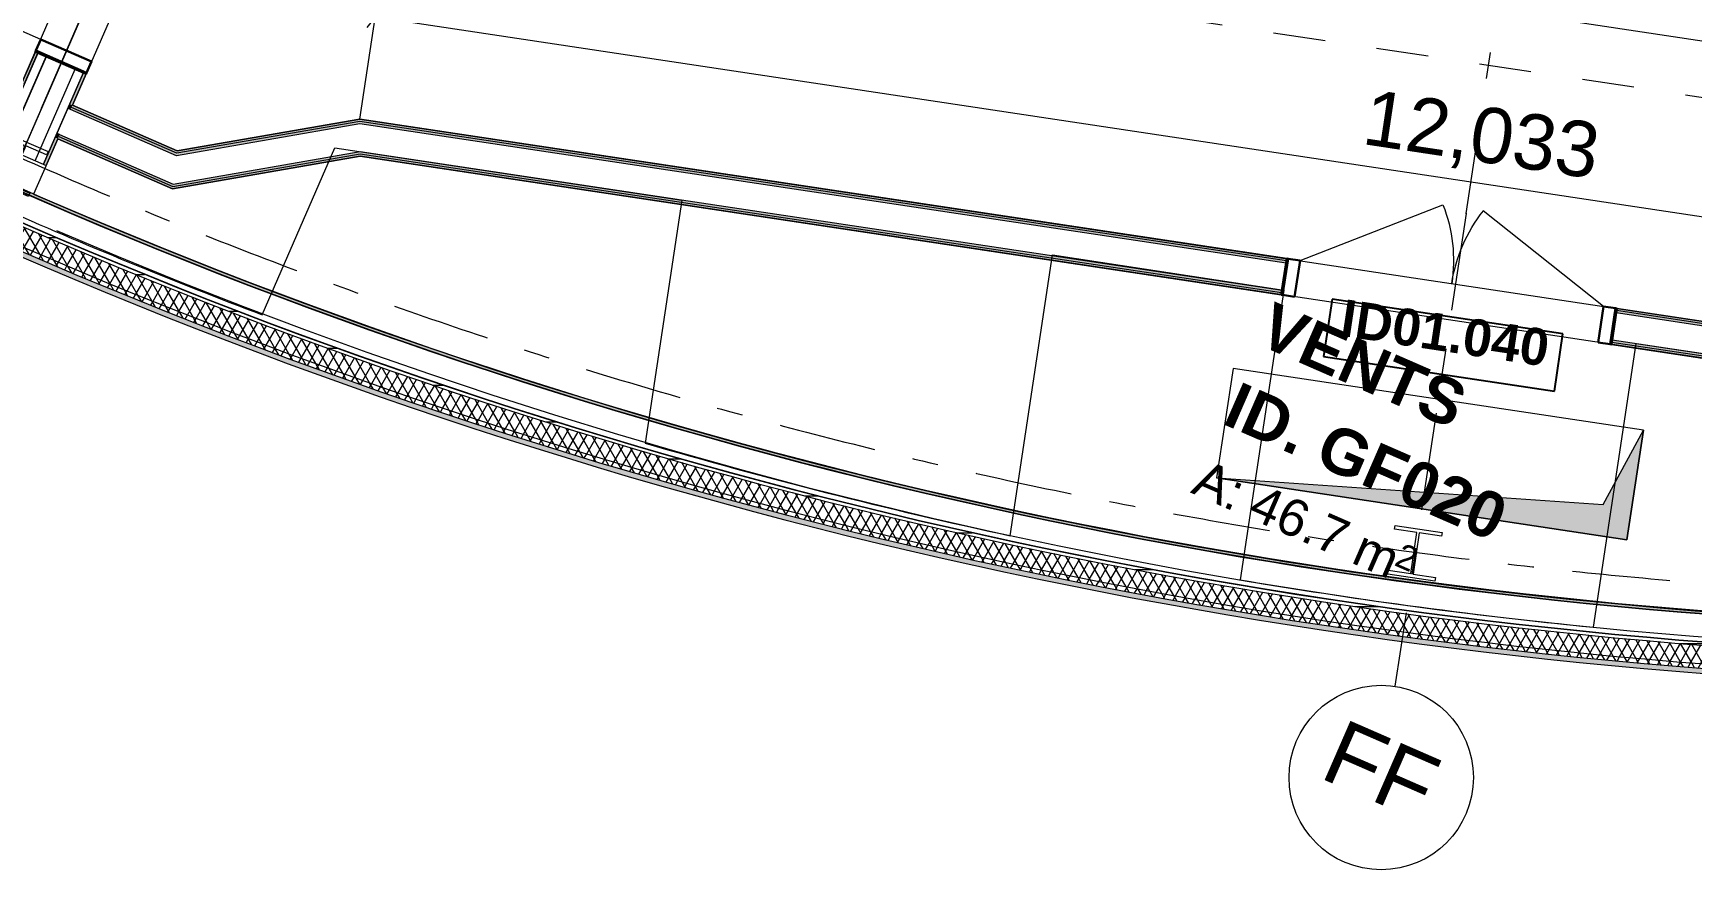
# Model space of a CAD drawing. Header units: millimetres. Extents: x -50172 to 74273, y -80883 to 11206.
# Drawn here: x -38031 to -29037, y -73227 to -68693 of the extents above; entities that cross this region are included whole.
import ezdxf
from ezdxf.enums import TextEntityAlignment as Align

# ---------------------------------------------------------------- set-up
doc = ezdxf.new("R2010")
doc.units = ezdxf.units.MM
doc.header["$MEASUREMENT"] = 0
doc.linetypes.add('Dashed', pattern=[564.444447, 282.222223, -282.222223])
doc.linetypes.add('Double Dashed', pattern=[1093.611073, 529.166651, -211.666656, 141.111112, -211.666656])
for name, color, linetype in [('A-20-M_Floor_Slab', 7, 'Continuous'), ('A-25-M_Wall_Ext', 7, 'Continuous'), ('COLUMN.IFC Import', 7, 'Continuous'), ('New_A-05-M_Gross_Int_Circulation', 7, 'Continuous'), ('New_A-05-M_Gross_Int_Plant', 7, 'Continuous'), ('New_A-15-MG_Structural_Grid_Phase_2', 7, 'Continuous'), ('New_A-20-M_Floor_Slab', 7, 'Continuous'), ('New_A-25-M_Wall_Ext', 7, 'Continuous'), ('New_A-25-M_Wall_Int', 7, 'Continuous'), ('New_A-35-M_FFE-Zone', 7, 'Continuous'), ('New_A-60-M_Mechanical', 7, 'Continuous'), ('New_A-95-D_1_100', 7, 'Continuous'), ('New_ArchiCAD Door Markers', 7, 'Continuous'), ('New_ArchiCAD Doors', 7, 'Continuous')]:
    doc.layers.add(name, color=color, linetype=linetype)
for name, color, linetype, lineweight in [('A-20-M_Floor_Slab_Pen_No__89', 8, 'Continuous', 20), ('A-25-M_Wall_Ext_Pen_No__1', 7, 'Continuous', 13), ('A-25-M_Wall_Int_Pen_No__1', 7, 'Continuous', 13), ('COLUMN.IFC Import_Pen_No__2', 8, 'Continuous', 15), ('New_A-20-M_Floor_Slab_Pen_No__89', 8, 'Continuous', 20), ('New_A-25-M_Wall_Ext_Pen_No__1', 7, 'Continuous', 13), ('New_A-25-M_Wall_Int_Pen_No__1', 7, 'Continuous', 13), ('New_A-60-M_Mechanical_Pen_No__1', 7, 'Continuous', 13), ('New_A-60-M_Mechanical_Pen_No__89', 8, 'Continuous', 20), ('New_A-95-D_1_100_Pen_No__1', 7, 'Continuous', 13), ('New_A-95-P_Drawing_Pen_No__1', 7, 'Continuous', 13), ('New_ArchiCAD Door Markers_Pen_No__1', 7, 'Continuous', 13), ('New_ArchiCAD Door Markers_Pen_No__5', 7, 'Continuous', 25), ('New_ArchiCAD Doors_Pen_No__1', 7, 'Continuous', 13), ('New_ArchiCAD Zone Stamps_Pen_No__6', 7, 'Continuous', 35), ('New_ArchiCAD Zone Stamps_Pen_No__9', 7, 'Continuous', 13)]:
    doc.layers.add(name, color=color, linetype=linetype, lineweight=lineweight)
for name, color, linetype, lineweight, true_color in [('A-25-M_Wall_Ext_Pen_No__107', 7, 'Continuous', 15, 0xa6a6a6), ('A-25-M_Wall_Int_Pen_No__107', 7, 'Continuous', 15, 0xa6a6a6), ('New_A-05-M_Gross_Int_Circulation_Pen_No__74', 7, 'Continuous', 20, 0x606060), ('New_A-05-M_Gross_Int_Plant_Pen_No__74', 7, 'Continuous', 20, 0x606060), ('New_A-15-MG_Structural_Grid_Phase_2_Pen_No__222', 7, 'Continuous', 13, 0x65af33), ('New_A-25-M_Wall_Ext_Pen_No__107', 7, 'Continuous', 15, 0xa6a6a6), ('New_A-25-M_Wall_Int_Pen_No__107', 7, 'Continuous', 15, 0xa6a6a6), ('New_A-25-M_Wall_Int_Pen_No__81', 7, 'Continuous', 20, 0x6a6a6a), ('New_A-35-M_FFE-Zone_Pen_No__74', 7, 'Continuous', 20, 0x606060), ('New_ArchiCAD Doors_Pen_No__43', 7, 'Continuous', 30, 0x444444), ('New_ArchiCAD Doors_Pen_No__63', 7, 'Continuous', 20, 0x606060)]:
    doc.layers.add(name, color=color, linetype=linetype, lineweight=lineweight, true_color=true_color)
doc.styles.add('GENERATED_STYLE_1', font='')
doc.styles.add('GENERATED_STYLE_3', font='')
doc.styles.add('GENERATED_STYLE_4', font='')
doc.styles.get('GENERATED_STYLE_1').set_extended_font_data('Arial', bold=True)
doc.styles.get('GENERATED_STYLE_3').set_extended_font_data('Arial')
doc.styles.get('GENERATED_STYLE_4').set_extended_font_data('Swis721 BT')
doc.dimstyles.new('GENERATED_STYLE__1', dxfattribs={"dimtxt": 300, "dimasz": 95, "dimexe": 0.18, "dimexo": 0, "dimgap": 0.09, "dimtad": 1, "dimdec": 0, "dimzin": 0, "dimdsep": 46, "dimtxsty": 'GENERATED_STYLE_3', "dimblk": 'ARROWHEAD_2', "dimblk1": 'ARROWHEAD_2', "dimblk2": 'ARROWHEAD_2', "dimcen": 0.09, "dimclrd": 7, "dimclre": 7, "dimclrt": 7, "dimadec": 0, "dimazin": 0, "dimtfac": 1, "dimtdec": 4, "dimtmove": 0, "dimatfit": 3, "dimfxl": 1, "dimtolj": 1, "dimtzin": 0, "dimarcsym": 0})
pattern_1 = [(60, (0, 0), (-43.30127, 25), []), (120, (0, 0), (43.30127, 25), [])]

# ---------------------------------------------------------------- blocks, each defined once
blk = doc.blocks.new('Lecture 1 First_INB 114R_2_1', base_point=(-22395.8, -55564.1))
at = {"layer": 'New_A-35-M_FFE-Zone_Pen_No__74', "linetype": 'Continuous'}
for p, q in [((-29877.6, -50873.6), (-37818.1, -69083.5)), ((-37818.1, -69083.5), (-37250.3, -69331.1)), ((-37250.3, -69331.1), (-36259.8, -69158.2)), ((-36259.8, -69158.2), (-24360.9, -70949.1))]:
    blk.add_line(p, q, dxfattribs=at)
at = {"layer": 'New_ArchiCAD Zone Stamps_Pen_No__9'}
for tag, height, style, p in [('ROOM_NAME', 250, 'GENERATED_STYLE_1', (-23019.3, -54095.7)), ('zoneNameLine2', 250, 'GENERATED_STYLE_1', (-23207.8, -54527.8)), ('ROOM_NUMBER', 200, 'GENERATED_STYLE_3', (-23396.2, -54948.5)), ('measuredAreaCode', 200, 'GENERATED_STYLE_3', (-23553.2, -55308.6)), ('DUMMY_649', 200, 'GENERATED_STYLE_3', (-23245.8, -55442.7)), ('DUMMY_650', 200, 'GENERATED_STYLE_3', (-22616.7, -55717)), ('DUMMY_651', 133.3, 'GENERATED_STYLE_3', (-22337.4, -55823.6))]:
    blk.add_attdef(tag, text='', height=height, rotation=336.44041, dxfattribs=dict(at, style=style)).set_placement(p, align=Align.TOP_LEFT)
blk = doc.blocks.new('Slab_44_1', base_point=(-38219.5, -69632.2))
at = {"layer": 'New_A-20-M_Floor_Slab_Pen_No__89', "linetype": 'Continuous', "flags": 128}
blk.add_lwpolyline([(-23053, -69300.9), (-24297.8, -69441.4), (-35876.3, -67698.6), (-37136.7, -67149.1), (-38219.5, -69632.2, 0.013678), (-36789, -70219), (-36394.9, -69315), (-34514.2, -69598.2), (-34712.4, -70914.4, 0.018073), (-32732.3, -71416.3), (-32503.9, -69894.3), (-31250.1, -70086.4), (-31486.2, -71655.5, 0.008126), (-30577.9, -71793.7, 0.008974), (-29570.4, -71911.9), (-29338.9, -70374.7), (-28160.3, -70552.2), (-28379, -72004.6, 0.044167), (-23397.7, -71846.4, 0.044872)], format="xyb", dxfattribs=at)
blk = doc.blocks.new('VENTS__3_1', base_point=(-30958.5, -71277.4))
at = {"layer": 'New_A-05-M_Gross_Int_Plant_Pen_No__74', "linetype": 'Continuous'}
for p, q in [((-37897.2, -69265), (-37981.7, -69458.7)), ((-37274.9, -69536.3), (-37897.2, -69265)), ((-36257.5, -69358.7), (-37274.9, -69536.3)), ((-24364.6, -71148.8), (-36257.5, -69358.7)), ((-37981.7, -69458.7), (-38028.1, -69565.3))]:
    blk.add_line(p, q, dxfattribs=at)
blk.add_arc((-26782.7, -43787.3), 28124.1, 246.43121, 336.44961, dxfattribs=at)
at = {"layer": 'New_ArchiCAD Zone Stamps_Pen_No__6'}
for tag, height, style, p in [('ROOM_NAME', 250, 'GENERATED_STYLE_1', (-31302.6, -70145.2)), ('zoneNameLine2', 250, 'GENERATED_STYLE_1', (-31491, -70577.3)), ('measuredAreaCode', 200, 'GENERATED_STYLE_3', (-31679.5, -70998)), ('DUMMY_649', 200, 'GENERATED_STYLE_3', (-31372.1, -71132.1)), ('DUMMY_650', 200, 'GENERATED_STYLE_3', (-30882.7, -71345.4)), ('DUMMY_651', 133.3, 'GENERATED_STYLE_3', (-30603.4, -71452))]:
    blk.add_attdef(tag, text='', height=height, rotation=336.44041, dxfattribs=dict(at, style=style)).set_placement(p, align=Align.TOP_LEFT)
blk = doc.blocks.new('Stair 07 _INB 1162_12_1', base_point=(-38481.3, -67611.3))
at = {"layer": 'New_A-05-M_Gross_Int_Circulation_Pen_No__74', "linetype": 'Continuous'}
for p, q in [((-35461.1, -59574.7), (-38097.2, -65664.2)), ((-34446.5, -60530.3), (-35461.1, -59574.7)), ((-38092.7, -68962.8), (-34446.5, -60530.3)), ((-39911, -64868.5), (-40602.1, -66432.4)), ((-38097.2, -65664.2), (-39911, -64868.5))]:
    blk.add_line(p, q, dxfattribs=at)
blk.add_arc((-35521, -63902.8), 5676, 206.46566, 243.05793, dxfattribs=at)
at = {"layer": 'New_ArchiCAD Zone Stamps_Pen_No__9'}
for tag, height, style, p in [('ROOM_NAME', 250, 'GENERATED_STYLE_1', (-38720.6, -66310.5)), ('zoneNameLine2', 250, 'GENERATED_STYLE_1', (-38909, -66742.6)), ('ROOM_NUMBER', 200, 'GENERATED_STYLE_3', (-39097.4, -67163.3)), ('measuredAreaCode', 200, 'GENERATED_STYLE_3', (-39254.5, -67523.4)), ('DUMMY_649', 200, 'GENERATED_STYLE_3', (-38947.1, -67657.5)), ('DUMMY_650', 200, 'GENERATED_STYLE_3', (-38457.7, -67870.9)), ('DUMMY_651', 133.3, 'GENERATED_STYLE_3', (-38178.4, -67977.4))]:
    blk.add_attdef(tag, text='', height=height, rotation=336.44041, dxfattribs=dict(at, style=style)).set_placement(p, align=Align.TOP_LEFT)
blk = doc.blocks.new('Slab_69_1', base_point=(-31614.1, -71103))
at = {"layer": 'New_A-60-M_Mechanical_Pen_No__89', "linetype": 'Continuous', "flags": 128}
blk.add_lwpolyline([(-31614.1, -71103), (-29389.1, -71437.9), (-29299.8, -70844.6), (-31524.8, -70509.7)], close=True, dxfattribs=at)
blk = doc.blocks.new('Slab_72_1', base_point=(-42333.3, -61441.2))
at = {"layer": 'New_A-20-M_Floor_Slab_Pen_No__89', "linetype": 'Continuous', "flags": 128}
blk.add_lwpolyline([(-42333.3, -61441.2), (-41972.2, -61401.4), (-41891.3, -61215.9), (-38443.4, -62719.3), (-39389.4, -64888.8), (-38066.6, -65465.6), (-36669.5, -66074.8), (-37137.7, -67148.6), (-37136.7, -67149.1), (-38218.6, -69630.1, -0.146996), (-40926.5, -67202.7, -0.080916), (-41673.9, -65403.7, -0.028315)], format="xyb", close=True, dxfattribs=at)
blk = doc.blocks.new('Slab_76_1', base_point=(-3541.3, -53916.8))
at = {"layer": 'A-20-M_Floor_Slab_Pen_No__89', "linetype": 'Continuous', "flags": 128}
blk.add_lwpolyline([(-3541.3, -53916.8), (-3357.9, -53996.7), (-3848.1, -55120.9), (-11146.6, -64276.8), (-12154.4, -65020.9), (-23053, -69300.9), (-24297.8, -69441.4), (-35876.3, -67698.6), (-37000.4, -67208.5), (-36920.5, -67025.1), (-35820.5, -67504.8), (-24294.1, -69239.7), (-23101.6, -69105.1), (-12252, -64844.3), (-11286.6, -64131.5), (-4020.9, -55016.8)], close=True, dxfattribs=at)
blk = doc.blocks.new('Double Door Asymmetric 19')
at = {"layer": 'New_ArchiCAD Doors_Pen_No__1', "linetype": 'Continuous'}
for p, q in [((-755, 0), (-755, -15)), ((755, 0), (755, -15)), ((-755, -15), (-755, -16)), ((-755, -16), (-755, -64)), ((-755, -64), (-755, -65)), ((-755, -65), (-755, -235)), ((755, -15), (755, -16)), ((755, -16), (755, -64)), ((755, -64), (755, -65)), ((755, -65), (755, -235)), ((-755, -235), (-755, -236)), ((-755, -236), (-755, -284)), ((755, -235), (755, -236)), ((755, -236), (755, -284)), ((-755, -284), (-755, -285)), ((-755, -285), (-755, -300)), ((755, -284), (755, -285)), ((755, -285), (755, -300))]:
    blk.add_line(p, q, dxfattribs=at)
at = {"layer": 'New_ArchiCAD Doors_Pen_No__43', "linetype": 'Continuous'}
for p, q in [((-748, 0), (-755, 0)), ((-755, 0), (-755, -300)), ((-682, 0), (-748, 0)), ((-748, 0), (-748, -300)), ((-682, -300), (-682, 0)), ((748, 0), (682, 0)), ((682, 0), (682, -300)), ((748, 0), (755, 0)), ((748, -300), (748, 0)), ((755, 0), (755, -300)), ((-748, -300), (-755, -300)), ((-748, -300), (-682, -300)), ((682, -300), (748, -300)), ((748, -300), (755, -300))]:
    blk.add_line(p, q, dxfattribs=at)
at = {"layer": 'New_ArchiCAD Doors_Pen_No__63', "linetype": 'Continuous'}
for p, q in [((682, 0), (682, 934)), ((-682, 0), (-682, 430))]:
    blk.add_line(p, q, dxfattribs=at)
for centre, radius, start, end in [((682, 0), 934, 90, 180), ((-682, 0), 430, 0, 90)]:
    blk.add_arc(centre, radius, start, end, dxfattribs=at)
blk = doc.blocks.new('Wall_8_1', base_point=(-37960.4, -69409.9))
at = {"layer": 'A-25-M_Wall_Int_Pen_No__107', "linetype": 'Continuous'}
for points in [[(-37836.8, -69089), (-37841.8, -69100.4), (-37828, -69106.4), (-37823, -69095)], [(-37831.8, -69077.5), (-37836.8, -69089), (-37823, -69095), (-37818, -69083.5)], [(-37905.9, -69247.6), (-37910.9, -69259), (-37897.2, -69265), (-37892.2, -69253.5)], [(-37900.9, -69236.1), (-37905.9, -69247.6), (-37892.2, -69253.5), (-37887.2, -69242.1)]]:
    blk.add_hatch(color=256, dxfattribs=at).paths.add_polyline_path(points)
at = {"layer": 'New_A-25-M_Wall_Int_Pen_No__107', "linetype": 'Continuous'}
for points in [[(-38018.9, -68793.5), (-38092.7, -68962.8, 0.000662), (-38079.3, -68969.6), (-38005.1, -68799.5)], [(-37757.6, -68907.4), (-37831.8, -69077.5), (-37818, -69083.5), (-37743.9, -68913.4)], [(-37910.9, -69259), (-37974.1, -69403.9), (-37960.4, -69409.9), (-37897.2, -69265)]]:
    blk.add_hatch(color=256, dxfattribs=at).paths.add_polyline_path(points)
at = {"layer": 'New_A-25-M_Wall_Int_Pen_No__81', "linetype": 'Continuous', "lineweight": 0, "true_color": 0x353535}
for points in [[(-38005.1, -68799.5), (-38091.3, -68997.1, 0.000044), (-38090.4, -68997.6), (-38004.2, -68799.9)], [(-38176.7, -69315.6), (-38175.8, -69316), (-37959.3, -68819.5), (-37960.2, -68819.1)], [(-38020, -69384), (-38019.1, -69384.4), (-37802.6, -68887.9), (-37803.5, -68887.5)], [(-37758.6, -68907), (-37975.1, -69403.5), (-37974.1, -69403.9), (-37757.6, -68907.4)]]:
    blk.add_hatch(color=250, dxfattribs=at).paths.add_polyline_path(points)
at = {"layer": 'A-25-M_Wall_Int_Pen_No__1', "linetype": 'Continuous'}
for p, q in [((-37828, -69106.4), (-37841.8, -69100.4)), ((-37823, -69095), (-37836.8, -69089)), ((-37892.2, -69253.5), (-37905.9, -69247.6)), ((-37887.2, -69242.1), (-37900.9, -69236.1))]:
    blk.add_line(p, q, dxfattribs=at)
at = {"layer": 'New_A-25-M_Wall_Int_Pen_No__1', "linetype": 'Continuous'}
for p, q in [((-38090.4, -68997.6), (-38004.2, -68799.9)), ((-38079.3, -68969.6), (-38005.1, -68799.5)), ((-38018.9, -68793.5), (-38005.1, -68799.5)), ((-38005.1, -68799.5), (-38004.2, -68799.9)), ((-38004.2, -68799.9), (-37960.2, -68819.1)), ((-38176.7, -69315.6), (-37960.2, -68819.1)), ((-38175.8, -69316), (-37959.3, -68819.5)), ((-38020, -69384), (-37803.5, -68887.5)), ((-38019.1, -69384.4), (-37802.6, -68887.9)), ((-37960.2, -68819.1), (-37959.3, -68819.5)), ((-37959.3, -68819.5), (-37803.5, -68887.5)), ((-37803.5, -68887.5), (-37802.6, -68887.9)), ((-37802.6, -68887.9), (-37758.6, -68907)), ((-37975.1, -69403.5), (-37758.6, -68907)), ((-37974.1, -69403.9), (-37757.6, -68907.4)), ((-37758.6, -68907), (-37757.6, -68907.4)), ((-37757.6, -68907.4), (-37743.9, -68913.4))]:
    blk.add_line(p, q, dxfattribs=at)
at = {"layer": 'New_A-25-M_Wall_Int_Pen_No__1', "linetype": 'Continuous', "flags": 128}
for points in [[(-38018.9, -68793.5), (-38092.7, -68962.8)], [(-37818, -69083.5), (-37743.9, -68913.4)], [(-38235.4, -69290), (-37960.4, -69409.9)], [(-37960.4, -69409.9), (-37897.2, -69265)]]:
    blk.add_lwpolyline(points, dxfattribs=at)
at = {"layer": 'New_ArchiCAD Doors', "color": 251, "linetype": 'Continuous', "lineweight": 20, "true_color": 0x606060, "xscale": -0.9999999999999999, "zscale": 1000, "rotation": 66.4398034226176}
blk.add_blockref('Double Door Asymmetric 19', (-37717.1, -68101.5), dxfattribs=at)
blk = doc.blocks.new('Double Door 19')
at = {"layer": 'New_ArchiCAD Doors_Pen_No__1', "linetype": 'Continuous'}
for p, q in [((-905, -12.5), (-905, 0)), ((905, -12.5), (905, 0)), ((-905, -25), (-905, -12.5)), ((-905, -173), (-905, -25)), ((905, -25), (905, -12.5)), ((905, -173), (905, -25)), ((-905, -185.5), (-905, -173)), ((905, -185.5), (905, -173)), ((-905, -198), (-905, -185.5)), ((905, -198), (905, -185.5))]:
    blk.add_line(p, q, dxfattribs=at)
at = {"layer": 'New_ArchiCAD Doors_Pen_No__43', "linetype": 'Continuous'}
for p, q in [((-898, 0), (-905, 0)), ((-905, 0), (-905, -198)), ((-832, 0), (-898, 0)), ((-898, 0), (-898, -198)), ((-832, -198), (-832, 0)), ((898, 0), (832, 0)), ((832, 0), (832, -198)), ((898, 0), (905, 0)), ((898, -198), (898, 0)), ((905, 0), (905, -198)), ((-898, -198), (-905, -198)), ((-898, -198), (-832, -198)), ((832, -198), (898, -198)), ((898, -198), (905, -198))]:
    blk.add_line(p, q, dxfattribs=at)
at = {"layer": 'New_ArchiCAD Doors_Pen_No__63', "linetype": 'Continuous'}
for p, q in [((-832, 0), (-110.6, 414.5)), ((832, 0), (110.6, 414.5))]:
    blk.add_line(p, q, dxfattribs=at)
for centre, start, end in [((-832, 0), 0, 29.8836), ((832, 0), 150.1164, 180)]:
    blk.add_arc(centre, 832, start, end, dxfattribs=at)
blk = doc.blocks.new('Door Stamp 17_29')
at = {"layer": 'New_ArchiCAD Door Markers_Pen_No__5', "linetype": 'Continuous'}
for p, q in [((628.8, 296.5), (-636.8, 296.5)), ((-636.8, 296.5), (-636.8, -17.7)), ((628.8, 296.5), (-636.8, 296.5)), ((628.8, -17.7), (628.8, 296.5)), ((-636.8, -17.7), (628.8, -17.7))]:
    blk.add_line(p, q, dxfattribs=at)
at = {"layer": 'New_ArchiCAD Door Markers_Pen_No__1', "style": 'GENERATED_STYLE_1'}
blk.add_attdef('AC_WIDO_ID', text='', height=200, rotation=180, dxfattribs=at).set_placement((552.6, 361.8), align=Align.BOTTOM_LEFT)
blk = doc.blocks.new('Wall_14_1', base_point=(-24360.9, -70949.1))
at = {"layer": 'New_A-25-M_Wall_Ext_Pen_No__107', "linetype": 'Continuous'}
for points in [[(-31233.5, -69914.7), (-36259.8, -69158.2), (-36259.7, -69170.8), (-31235.4, -69927.1)], [(-31235.4, -69927.1), (-36259.7, -69170.8), (-36259.5, -69183.5), (-31237.2, -69939.4)], [(-36257.8, -69333.4), (-36257.6, -69346.1), (-31261.1, -70098.1), (-31259.2, -70085.8)], [(-36257.6, -69346.1), (-36257.5, -69358.7), (-31263, -70110.5), (-31261.1, -70098.1)], [(-29447.4, -70208.8), (-24361.4, -70974.3), (-24361.1, -70961.7), (-29445.5, -70196.5)], [(-29443.7, -70184.1), (-29445.5, -70196.5), (-24361.1, -70961.7), (-24360.9, -70949.1)], [(-29471.3, -70367.5), (-29473.1, -70379.9), (-24364.6, -71148.8), (-24364.4, -71136.2)], [(-29469.4, -70355.2), (-29471.3, -70367.5), (-24364.4, -71136.2), (-24364.1, -71123.6)]]:
    blk.add_hatch(color=256, dxfattribs=at).paths.add_polyline_path(points)
at = {"layer": 'New_A-25-M_Wall_Ext_Pen_No__1', "linetype": 'Continuous'}
for p, q in [((-31235.4, -69927.1), (-36259.7, -69170.8)), ((-31237.2, -69939.4), (-36259.5, -69183.5)), ((-36257.8, -69333.4), (-31259.2, -70085.8)), ((-36257.6, -69346.1), (-31261.1, -70098.1)), ((-31259.2, -70085.8), (-31237.2, -69939.4)), ((-31237.2, -69939.4), (-31235.4, -69927.1)), ((-31235.4, -69927.1), (-31233.5, -69914.7)), ((-31263, -70110.5), (-31261.1, -70098.1)), ((-31261.1, -70098.1), (-31259.2, -70085.8)), ((-29469.4, -70355.2), (-29447.4, -70208.8)), ((-29447.4, -70208.8), (-29445.5, -70196.5)), ((-24361.4, -70974.3), (-29447.4, -70208.8)), ((-29445.5, -70196.5), (-29443.7, -70184.1)), ((-24361.1, -70961.7), (-29445.5, -70196.5)), ((-29473.1, -70379.9), (-29471.3, -70367.5)), ((-29471.3, -70367.5), (-29469.4, -70355.2)), ((-29471.3, -70367.5), (-24364.4, -71136.2)), ((-29469.4, -70355.2), (-24364.1, -71123.6))]:
    blk.add_line(p, q, dxfattribs=at)
at = {"layer": 'New_A-25-M_Wall_Ext_Pen_No__1', "linetype": 'Continuous', "flags": 128}
for points in [[(-31233.5, -69914.7), (-36259.8, -69158.2)], [(-36257.5, -69358.7), (-31263, -70110.5)], [(-24360.9, -70949.1), (-29443.7, -70184.1)], [(-29473.1, -70379.9), (-24364.6, -71148.8)]]:
    blk.add_lwpolyline(points, dxfattribs=at)
at = {"layer": 'New_ArchiCAD Door Markers'}
ref = blk.add_blockref('Door Stamp 17_29', (-30368, -70245.2), dxfattribs=dict(at, rotation=171.4404117910705))
ref.add_attrib('AC_WIDO_ID', 'ID01.040', dxfattribs={"layer": 'New_ArchiCAD Door Markers_Pen_No__1', "color": 7, "height": 200, "rotation": 351.44041, "style": 'GENERATED_STYLE_1'}).set_placement((-30958.7, -70390.9), align=Align.BOTTOM_LEFT)
at = {"layer": 'New_ArchiCAD Doors', "color": 251, "linetype": 'Continuous', "lineweight": 20, "true_color": 0x606060, "xscale": -1, "zscale": 1000, "rotation": 351.4404117910705}
blk.add_blockref('Double Door 19', (-30338.6, -70049.4), dxfattribs=at)
blk = doc.blocks.new('Wall_54_1', base_point=(-36259.8, -69158.2))
at = {"layer": 'New_A-25-M_Wall_Ext_Pen_No__107', "linetype": 'Continuous'}
for points in [[(-36259.8, -69158.2), (-37250.3, -69331.1), (-37251.9, -69344), (-36259.7, -69170.8)], [(-36259.7, -69170.8), (-37251.9, -69344), (-37253.5, -69357), (-36259.5, -69183.5)], [(-37273.4, -69523.4), (-36257.6, -69346.1), (-36257.8, -69333.4), (-37271.8, -69510.4)], [(-37274.9, -69536.3), (-36257.5, -69358.7), (-36257.6, -69346.1), (-37273.4, -69523.4)]]:
    blk.add_hatch(color=256, dxfattribs=at).paths.add_polyline_path(points)
at = {"layer": 'New_A-25-M_Wall_Ext_Pen_No__1', "linetype": 'Continuous'}
for p, q in [((-36259.5, -69183.5), (-37253.5, -69357)), ((-36259.7, -69170.8), (-37251.9, -69344)), ((-37271.8, -69510.4), (-36257.8, -69333.4)), ((-37273.4, -69523.4), (-36257.6, -69346.1))]:
    blk.add_line(p, q, dxfattribs=at)
at = {"layer": 'New_A-25-M_Wall_Ext_Pen_No__1', "linetype": 'Continuous', "flags": 128}
for points in [[(-36259.8, -69158.2), (-37250.3, -69331.1)], [(-37274.9, -69536.3), (-36257.5, -69358.7)]]:
    blk.add_lwpolyline(points, dxfattribs=at)
blk = doc.blocks.new('Wall_156_1', base_point=(-38294.6, -69816.9))
at = {"layer": 'A-25-M_Wall_Ext_Pen_No__107', "linetype": 'Continuous'}
h = blk.add_hatch(dxfattribs=at)
h.set_pattern_fill('Batt_Insulation_0001', color=256, style=0, pattern_type=2)
h.set_pattern_definition(pattern_1)
h.paths.add_polyline_path([(-38273, -69769.5, 0.41731), (-673.1, -54989.8), (-764.9, -54950.1, -0.417301), (-38231.6, -69678.5)])
h = blk.add_hatch(dxfattribs=at)
h.set_pattern_fill('Plywood_0001', color=256, style=0, pattern_type=2)
h.set_pattern_definition([(0, (0, 0), (0, 200), [])])
h.paths.add_polyline_path([(-38231.6, -69678.5, 0.417301), (-764.9, -54950.1), (-781.4, -54943, -0.417299), (-38224.1, -69662.2)])
at = {"layer": 'A-25-M_Wall_Ext_Pen_No__107', "linetype": 'Continuous', "lineweight": 0, "true_color": 0x535353}
for points in [[(-38224.1, -69662.2, 0.417299), (-781.4, -54943), (-783.3, -54942.2, -0.417299), (-38223.3, -69660.3)], [(-38161.1, -69523.8, 0.417286), (-920.9, -54882.6), (-922.8, -54881.8, -0.417285), (-38160.3, -69522)]]:
    blk.add_hatch(color=251, dxfattribs=at).paths.add_polyline_path(points)
at = {"layer": 'A-25-M_Wall_Ext_Pen_No__107', "linetype": 'Continuous'}
h = blk.add_hatch(dxfattribs=at)
h.set_pattern_fill('Plaster_0001', color=256, style=0, pattern_type=2)
h.set_pattern_definition([(201.458, (0, 0), (-63.3617, 161.19955), [0, -100]), (201.458, (-14.85, -98.89), (-63.3617, 161.19955), [0, -100])])
h.paths.add_polyline_path([(-38160.3, -69522, 0.417285), (-922.8, -54881.8), (-936.5, -54875.8, -0.417284), (-38154.1, -69508.4)])
blk.add_hatch(color=256, dxfattribs=at).paths.add_polyline_path([(-38294.6, -69816.9, 0.417314), (-625.4, -55010.5), (-650.2, -54999.7, -0.417312), (-38283.4, -69792.3)])
h = blk.add_hatch(dxfattribs=at)
h.set_pattern_fill('Batt_Insulation_0001', color=256, style=0, pattern_type=2)
h.set_pattern_definition(pattern_1)
h.paths.add_polyline_path([(-38283.4, -69792.3, 0.417312), (-650.2, -54999.7), (-673.1, -54989.8, -0.41731), (-38273, -69769.5)])
at = {"layer": 'A-25-M_Wall_Ext_Pen_No__1', "linetype": 'Continuous'}
for radius, start, end in [(28317.8, 246.15854, 336.76179), (28299.8, 246.15895, 336.76189), (28297.8, 246.159, 336.7619), (28147.8, 246.16247, 336.76276), (28145.8, 246.16252, 336.76277), (28130.8, 246.16287, 336.76285), (28469.8, 246.15506, 336.76093), (28442.8, 246.15567, 336.76108), (28417.8, 246.15624, 336.76122)]:
    blk.add_arc((-26785.3, -43777.2), radius, start, end, dxfattribs=at)
blk = doc.blocks.new('Wall_161_1', base_point=(-37897.2, -69265))
at = {"layer": 'A-25-M_Wall_Ext_Pen_No__107', "linetype": 'Continuous'}
for points in [[(-37251.9, -69344), (-37823, -69095), (-37828, -69106.4), (-37253.5, -69357)], [(-37250.3, -69331.1), (-37818, -69083.5), (-37823, -69095), (-37251.9, -69344)], [(-37892.2, -69253.5), (-37273.4, -69523.4), (-37271.8, -69510.4), (-37887.2, -69242.1)], [(-37897.2, -69265), (-37274.9, -69536.3), (-37273.4, -69523.4), (-37892.2, -69253.5)]]:
    blk.add_hatch(color=256, dxfattribs=at).paths.add_polyline_path(points)
at = {"layer": 'A-25-M_Wall_Ext_Pen_No__1', "linetype": 'Continuous'}
for p, q in [((-37253.5, -69357), (-37828, -69106.4)), ((-37251.9, -69344), (-37823, -69095)), ((-37887.2, -69242.1), (-37271.8, -69510.4)), ((-37892.2, -69253.5), (-37273.4, -69523.4))]:
    blk.add_line(p, q, dxfattribs=at)
at = {"layer": 'A-25-M_Wall_Ext_Pen_No__1', "linetype": 'Continuous', "flags": 128}
for points in [[(-37250.3, -69331.1), (-37818, -69083.5)], [(-37897.2, -69265), (-37274.9, -69536.3)]]:
    blk.add_lwpolyline(points, dxfattribs=at)
blk = doc.blocks.new('Standard grid marker_7')
at = {"layer": 'New_A-15-MG_Structural_Grid_Phase_2_Pen_No__222', "linetype": 'Double Dashed'}
blk.add_line((19508, 0), (22098.6, 0), dxfattribs=at)
at = {"layer": 'New_A-15-MG_Structural_Grid_Phase_2_Pen_No__222', "style": 'GENERATED_STYLE_4'}
for tag, p in [('AC_MarkerText_1_0', (-500, 43.3)), ('AC_MarkerText_1_1', (22598.6, 43.3))]:
    blk.add_attdef(tag, text='', height=350, rotation=90, dxfattribs=at).set_placement(p, align=Align.MIDDLE_CENTER)
blk = doc.blocks.new('Standard grid marker_8')
at = {"layer": 'New_A-15-MG_Structural_Grid_Phase_2_Pen_No__222', "linetype": 'Double Dashed'}
for q in [(19605, 0), (0, 0)]:
    blk.add_line((2590.6, 0), q, dxfattribs=at)
at = {"layer": 'New_A-15-MG_Structural_Grid_Phase_2_Pen_No__222', "linetype": 'Continuous'}
blk.add_circle((-500, 0), 500, dxfattribs=at)
at = {"layer": 'New_A-15-MG_Structural_Grid_Phase_2_Pen_No__222', "linetype": 'Double Dashed'}
blk.add_point((2590.6, 0), dxfattribs=at)
blk.add_point((2590.6, 0), dxfattribs=at)
at = {"layer": 'New_A-15-MG_Structural_Grid_Phase_2_Pen_No__222', "style": 'GENERATED_STYLE_4'}
for tag, p in [('AC_MarkerText_1_0', (-500, 43.4)), ('AC_MarkerText_1_1', (22695.6, 43.4))]:
    blk.add_attdef(tag, text='', height=350, rotation=255.0108, dxfattribs=at).set_placement(p, align=Align.MIDDLE_CENTER)
blk = doc.blocks.new('Standard grid marker_24')
at = {"layer": 'New_A-15-MG_Structural_Grid_Phase_2_Pen_No__222', "linetype": 'Double Dashed'}
blk.add_arc((0, 0), 27977.6, 0, 90.63597, dxfattribs=at)
at = {"layer": 'New_A-15-MG_Structural_Grid_Phase_2_Pen_No__222', "style": 'GENERATED_STYLE_4'}
blk.add_attdef('AC_MarkerText_1', text='', height=350, rotation=90.30663, dxfattribs=at).set_placement((-1326.2, 28008), align=Align.MIDDLE_CENTER)
blk = doc.blocks.new('Column 145')
at = {"layer": 'COLUMN.IFC Import_Pen_No__2', "linetype": 'Continuous'}
for p, q in [((-129.4, 133.35), (129.4, 133.35)), ((-129.4, 112.85), (-129.4, 133.35)), ((-6.4, 112.85), (-129.4, 112.85)), ((-6.4, -112.85), (-6.4, 112.85)), ((6.4, 112.85), (6.4, -112.85)), ((129.4, 112.85), (6.4, 112.85)), ((129.4, 133.35), (129.4, 112.85)), ((-129.4, -112.85), (-6.4, -112.85)), ((-129.4, -133.35), (-129.4, -112.85)), ((129.4, -133.35), (-129.4, -133.35)), ((6.4, -112.85), (129.4, -112.85)), ((129.4, -112.85), (129.4, -133.35))]:
    blk.add_line(p, q, dxfattribs=at)
blk = doc.blocks.new('Column 164')
at = {"layer": 'COLUMN.IFC Import_Pen_No__2', "linetype": 'Continuous'}
for p, q in [((-129.4, 133.35), (129.4, 133.35)), ((-129.4, 112.85), (-129.4, 133.35)), ((-6.4, 112.85), (-129.4, 112.85)), ((-6.4, -112.85), (-6.4, 112.85)), ((6.4, 112.85), (6.4, -112.85)), ((129.4, 112.85), (6.4, 112.85)), ((129.4, 133.35), (129.4, 112.85)), ((-129.4, -112.85), (-6.4, -112.85)), ((-129.4, -133.35), (-129.4, -112.85)), ((129.4, -133.35), (-129.4, -133.35)), ((6.4, -112.85), (129.4, -112.85)), ((129.4, -112.85), (129.4, -133.35))]:
    blk.add_line(p, q, dxfattribs=at)
blk = doc.blocks.new('*D961')
at = {"layer": 'New_A-95-D_1_100_Pen_No__1', "linetype": 'Continuous'}
for p, q in [((-36259.8, -69158.2), (-36162.6, -68512.3)), ((-36237, -68595.9), (-36176.6, -68605)), ((-36131.6, -68548.5), (-36221.6, -68661.4)), ((-36176.6, -68605), (-24277.7, -70395.9)), ((-24360.9, -70949.1), (-24263.7, -70303.2)), ((-24322.6, -70452.4), (-24232.7, -70339.5)), ((-24277.7, -70395.9), (-24217.2, -70405))]:
    blk.add_line(p, q, dxfattribs=at)
at = {"layer": 'New_A-95-D_1_100_Pen_No__1', "insert": (-30840.4, -69347.5), "char_height": 300, "attachment_point": 7, "rotation": 351.44041, "style": 'GENERATED_STYLE_3'}
blk.add_mtext('\\A1;{\\fArial|b0|i0|c0|p34;12,033}', dxfattribs=at)
blk = doc.blocks.new('ARROWHEAD_2')
at = {"color": 0, "linetype": 'Continuous', "lineweight": 0}
for p, q in [((0, 0), (-1, 0)), ((-0.378, -0.655), (0.378, 0.655))]:
    blk.add_line(p, q, dxfattribs=at)

msp = doc.modelspace()

# ---------------------------------------------------------------- hatches: boundary and pattern name
at = {"layer": 'New_A-60-M_Mechanical_Pen_No__1', "linetype": 'Continuous'}
msp.add_hatch(color=256, dxfattribs=at).paths.add_polyline_path([(-31614.1, -71103), (-29517.3, -71247.3), (-29299.8, -70844.6), (-29389.1, -71437.9)])

# ---------------------------------------------------------------- linework, layer by layer
at = {"layer": 'New_A-60-M_Mechanical_Pen_No__1', "linetype": 'Continuous', "flags": 128}
msp.add_lwpolyline([(-31614.1, -71103), (-29517.3, -71247.3), (-29299.8, -70844.6), (-29389.1, -71437.9)], close=True, dxfattribs=at)
at = {"layer": 'New_A-95-P_Drawing_Pen_No__1', "linetype": 'Dashed'}
msp.add_line((-35769.8, -68018.4), (-24440.7, -69723.6), dxfattribs=at)
at = {"layer": 'New_A-95-P_Drawing_Pen_No__1', "linetype": 'Continuous'}
msp.add_arc((-26783.5, -43782), 28261, 246.82787, 336.44041, dxfattribs=at)

# ---------------------------------------------------------------- block references
at = {"layer": 'A-20-M_Floor_Slab', "color": 8, "linetype": 'Continuous', "lineweight": 20}
msp.add_blockref('Slab_76_1', (-3541.3, -53916.8), dxfattribs=at)
at = {"layer": 'A-25-M_Wall_Ext', "color": 250, "lineweight": 50, "true_color": 0x2a2a2a}
for name, p in [('Wall_156_1', (-38294.6, -69816.9)), ('Wall_161_1', (-37897.2, -69265))]:
    msp.add_blockref(name, p, dxfattribs=at)
at = {"layer": 'COLUMN.IFC Import', "linetype": 'Continuous', "zscale": 1000}
for name, p, rotation in [('Column 164', (-38121.9, -69404.7), 336.4404115839877), ('Column 145', (-30538.3, -71511.1), 351.4294115928189)]:
    msp.add_blockref(name, p, dxfattribs=dict(at, rotation=rotation))
at = {"layer": 'New_A-05-M_Gross_Int_Circulation', "linetype": 'Continuous'}
ref = msp.add_blockref('Stair 07 _INB 1162_12_1', (-38481.3, -67611.3), dxfattribs=at)
ref.add_attrib('ROOM_NAME', 'Stair 07 ', dxfattribs={"layer": 'New_ArchiCAD Zone Stamps_Pen_No__9', "color": 7, "height": 250, "rotation": 336.44041, "style": 'GENERATED_STYLE_1'}).set_placement((-38720.6, -66310.5), align=Align.TOP_LEFT)
ref.add_attrib('ROOM_NUMBER', 'INB 1162', dxfattribs={"layer": 'New_ArchiCAD Zone Stamps_Pen_No__9', "color": 7, "height": 200, "rotation": 336.44041, "style": 'GENERATED_STYLE_3'}).set_placement((-39097.4, -67163.3), align=Align.TOP_LEFT)
ref.add_attrib('zoneNameLine2', 'ID. FF019', dxfattribs={"layer": 'New_ArchiCAD Zone Stamps_Pen_No__9', "color": 7, "height": 250, "rotation": 336.44041, "style": 'GENERATED_STYLE_1'}).set_placement((-38909, -66742.6), align=Align.TOP_LEFT)
ref.add_attrib('measuredAreaCode', 'A: ', dxfattribs={"layer": 'New_ArchiCAD Zone Stamps_Pen_No__9', "color": 7, "height": 200, "rotation": 336.44041, "style": 'GENERATED_STYLE_3'}).set_placement((-39254.5, -67523.4), align=Align.TOP_LEFT)
ref.add_attrib('DUMMY_649', '16.9', dxfattribs={"layer": 'New_ArchiCAD Zone Stamps_Pen_No__9', "color": 7, "height": 200, "rotation": 336.44041, "style": 'GENERATED_STYLE_3'}).set_placement((-38947.1, -67657.5), align=Align.TOP_LEFT)
ref.add_attrib('DUMMY_650', ' m', dxfattribs={"layer": 'New_ArchiCAD Zone Stamps_Pen_No__9', "color": 7, "height": 200, "rotation": 336.44041, "style": 'GENERATED_STYLE_3'}).set_placement((-38457.7, -67870.9), align=Align.TOP_LEFT)
ref.add_attrib('DUMMY_651', '2', dxfattribs={"layer": 'New_ArchiCAD Zone Stamps_Pen_No__9', "color": 7, "height": 133.3, "rotation": 336.44041, "style": 'GENERATED_STYLE_3'}).set_placement((-38178.4, -67977.4), align=Align.TOP_LEFT)
at = {"layer": 'New_A-05-M_Gross_Int_Plant', "linetype": 'Continuous'}
ref = msp.add_blockref('VENTS__3_1', (-30958.5, -71277.4), dxfattribs=at)
ref.add_attrib('ROOM_NAME', 'VENTS', dxfattribs={"layer": 'New_ArchiCAD Zone Stamps_Pen_No__6', "color": 7, "height": 250, "rotation": 336.44041, "style": 'GENERATED_STYLE_1'}).set_placement((-31302.6, -70145.2), align=Align.TOP_LEFT)
ref.add_attrib('zoneNameLine2', 'ID. GF020', dxfattribs={"layer": 'New_ArchiCAD Zone Stamps_Pen_No__6', "color": 7, "height": 250, "rotation": 336.44041, "style": 'GENERATED_STYLE_1'}).set_placement((-31491, -70577.3), align=Align.TOP_LEFT)
ref.add_attrib('measuredAreaCode', 'A: ', dxfattribs={"layer": 'New_ArchiCAD Zone Stamps_Pen_No__6', "color": 7, "height": 200, "rotation": 336.44041, "style": 'GENERATED_STYLE_3'}).set_placement((-31679.5, -70998), align=Align.TOP_LEFT)
ref.add_attrib('DUMMY_649', '46.7', dxfattribs={"layer": 'New_ArchiCAD Zone Stamps_Pen_No__6', "color": 7, "height": 200, "rotation": 336.44041, "style": 'GENERATED_STYLE_3'}).set_placement((-31372.1, -71132.1), align=Align.TOP_LEFT)
ref.add_attrib('DUMMY_650', ' m', dxfattribs={"layer": 'New_ArchiCAD Zone Stamps_Pen_No__6', "color": 7, "height": 200, "rotation": 336.44041, "style": 'GENERATED_STYLE_3'}).set_placement((-30882.7, -71345.4), align=Align.TOP_LEFT)
ref.add_attrib('DUMMY_651', '2', dxfattribs={"layer": 'New_ArchiCAD Zone Stamps_Pen_No__6', "color": 7, "height": 133.3, "rotation": 336.44041, "style": 'GENERATED_STYLE_3'}).set_placement((-30603.4, -71452), align=Align.TOP_LEFT)
at = {"layer": 'New_A-15-MG_Structural_Grid_Phase_2', "color": 8, "linetype": 'Continuous', "lineweight": 15, "zscale": 1000}
for name, p, rotation in [('Standard grid marker_24', (-26783.5, -43781.2), 246.1337837427074), ('Standard grid marker_7', (-29541.9, -49731.7), 246.4404115839914)]:
    msp.add_blockref(name, p, dxfattribs=dict(at, rotation=rotation))
at = {"layer": 'New_A-15-MG_Structural_Grid_Phase_2', "color": 8, "linetype": 'Continuous', "lineweight": 15}
ref = msp.add_blockref('Standard grid marker_8', (-30646.7, -72232.1), dxfattribs=dict(at, zscale=1000, rotation=81.4296153646693))
ref.add_attrib('AC_MarkerText_1', 'FF', dxfattribs={"layer": 'New_A-15-MG_Structural_Grid_Phase_2_Pen_No__222', "color": 85, "true_color": 0x65af33, "height": 350, "rotation": 336.44041, "style": 'GENERATED_STYLE_4'}).set_placement((-30721.2, -72683.1), align=Align.MIDDLE_CENTER)
at = {"layer": 'New_A-20-M_Floor_Slab', "color": 8, "linetype": 'Continuous', "lineweight": 20}
for name, p in [('Slab_44_1', (-38219.5, -69632.2)), ('Slab_72_1', (-42333.3, -61441.2))]:
    msp.add_blockref(name, p, dxfattribs=at)
at = {"layer": 'New_A-25-M_Wall_Ext', "color": 250, "lineweight": 50, "true_color": 0x2a2a2a}
for name, p in [('Wall_54_1', (-36259.8, -69158.2)), ('Wall_14_1', (-24360.9, -70949.1))]:
    msp.add_blockref(name, p, dxfattribs=at)
at = {"layer": 'New_A-25-M_Wall_Int', "color": 250, "lineweight": 50, "true_color": 0x2a2a2a}
msp.add_blockref('Wall_8_1', (-37960.4, -69409.9), dxfattribs=at)
at = {"layer": 'New_A-35-M_FFE-Zone', "linetype": 'Continuous'}
msp.add_blockref('Lecture 1 First_INB 114R_2_1', (-22395.8, -55564.1), dxfattribs=at)
at = {"layer": 'New_A-60-M_Mechanical', "color": 8, "linetype": 'Continuous', "lineweight": 20}
msp.add_blockref('Slab_69_1', (-31614.1, -71103), dxfattribs=at)

# ---------------------------------------------------------------- dimensions: what is measured, and where the dimension line sits
at = {"layer": 'New_A-95-D_1_100', "linetype": 'Continuous'}
dim = msp.add_linear_dim(base=(-24277.7, -70395.9), p1=(-36259.8, -69158.2), p2=(-24360.9, -70949.1), angle=351.44041, dimstyle='GENERATED_STYLE__1', dxfattribs=at)
dim.commit()
dim.dimension.update_dxf_attribs({"geometry": '*D961', "text_midpoint": (-30177.7, -69295.5), "dimtype": 160, "text_rotation": 351.44041})

doc.saveas('drawing.dxf')
